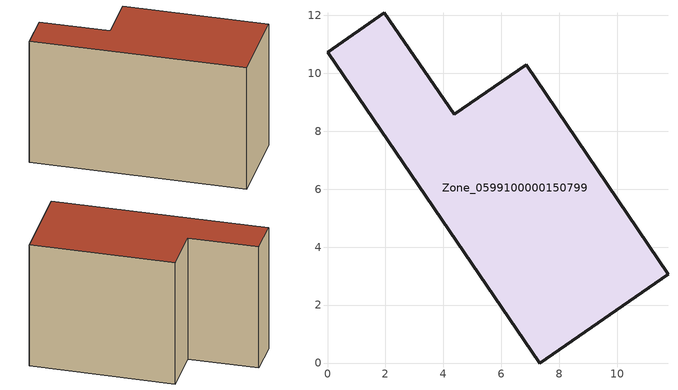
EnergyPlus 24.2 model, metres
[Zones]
Zone_0599100000150799
 floor ground (C_G): 7.32,0 0,10.72 1.96,12.08 4.37,8.59 6.85,10.3 11.75,3.07 z0
 wall outside (C_F): 7.32,0 11.75,3.07 6.85,10.3 4.37,8.59 1.96,12.08 0,10.72 7.32,0 z0:8.02
 roof outside (C_R): 0,10.72 7.32,0 11.75,3.07 6.85,10.3 4.37,8.59 1.96,12.08 z8.02
[BUILDING]
Pand.0599100000150799: North Axis=0; Terrain=City; Loads Convergence Tolerance Value=0.04; Temperature Convergence Tolerance Value=0.4; Solar Distribution=FullExterior; Maximum Number of Warmup Days=25; Minimum Number of Warmup Days=1
[Site:Location]
Rotterdam.The.Hague.AP_ZH_NLD Design_Conditions: Latitude=51.96; Longitude=4.45; Time Zone=1; Elevation=-4.5
[SITE:GROUNDTEMPERATURE:BUILDINGSURFACE]
18, 18, 18, 18, 18, 18, 18, 18, 18, 18, 18, 18
[MATERIAL] Thermal Absorptance=0.9; Solar Absorptance=0.7; Visible Absorptance=0.7
Name | Roughness | Thickness | Conductivity | Density | Specific Heat
G.TI.1975-1991 | MediumSmooth | 0.15 | 0.288461 | 540 | 1210
F.TI.1975-1991 | Rough | 0.3 | 0.230769 | 1920 | 840
R.TI.1975-1991 | MediumRough | 0.2 | 0.153846 | 1500 | 1000
[CONSTRUCTION]
C_G: G.TI.1975-1991
C_F: F.TI.1975-1991
C_R: R.TI.1975-1991
[ZONE]
Zone_0599100000150799: Type=1; Multiplier=1; Ceiling Height=Autocalculate; Volume=Autocalculate; Floor Area=autocalculate; Part of Total Floor Area=Yes
[ZONEINFILTRATION:DESIGNFLOWRATE]
Infil_Zone_0599100000150799: Zone or ZoneList or Space or SpaceList=Zone_0599100000150799; Schedule=AlwaysOn; Design Flow Rate Calculation Method=Flow/Area; Flow Rate per Floor Area=0.003; Constant Term Coefficient=1; Temperature Term Coefficient=0; Velocity Term Coefficient=0; Velocity Squared Term Coefficient=0
[HVACTEMPLATE:ZONE:IDEALLOADSAIRSYSTEM]
Zone_0599100000150799: Maximum Heating Supply Air Temperature=50; Minimum Cooling Supply Air Temperature=13; Maximum Heating Supply Air Humidity Ratio=0.0156; Minimum Cooling Supply Air Humidity Ratio=0.0077; Heating Limit=NoLimit; Cooling Limit=NoLimit; Dehumidification Control Type=ConstantSensibleHeatRatio; Cooling Sensible Heat Ratio=0.7; Dehumidification Setpoint=60; Humidification Control Type=None; Humidification Setpoint=30; Outdoor Air Method=None; Outdoor Air Flow Rate per Person=0.00944; Outdoor Air Flow Rate per Zone Floor Area=0; Outdoor Air Flow Rate per Zone=0; Demand Controlled Ventilation Type=None; Outdoor Air Economizer Type=NoEconomizer; Heat Recovery Type=None; Sensible Heat Recovery Effectiveness=0.7; Latent Heat Recovery Effectiveness=0.65
[ZONECONTROL:THERMOSTAT]
ThermostatControl_Zone_0599100000150799: Zone or ZoneList=Zone_0599100000150799; Control Type Schedule=DualSetpointControlType; Control 1=Thermostat_Zone_0599100000150799; Temperature Difference Between Cutout And Setpoint=0
[THERMOSTATSETPOINT:DUALSETPOINT]
Thermostat_Zone_0599100000150799: Heating Setpoint Temperature Schedule=HeatingSetpoint_Zone_0599100000150799; Cooling Setpoint Temperature Schedule=CoolingSetpoint_Zone_0599100000150799
[SCHEDULE:COMPACT]
HeatingSetpoint_Zone_0599100000150799: Through: 12/31, For: AllDays, Until: 24:00, 21
CoolingSetpoint_Zone_0599100000150799: Through: 12/31, For: AllDays, Until: 24:00, 24
DualSetpointControlType: Through: 12/31, For: AllDays, Until: 24:00, 4
AlwaysOn: Through: 12/31, For: AllDays, Until: 24:00, 1
